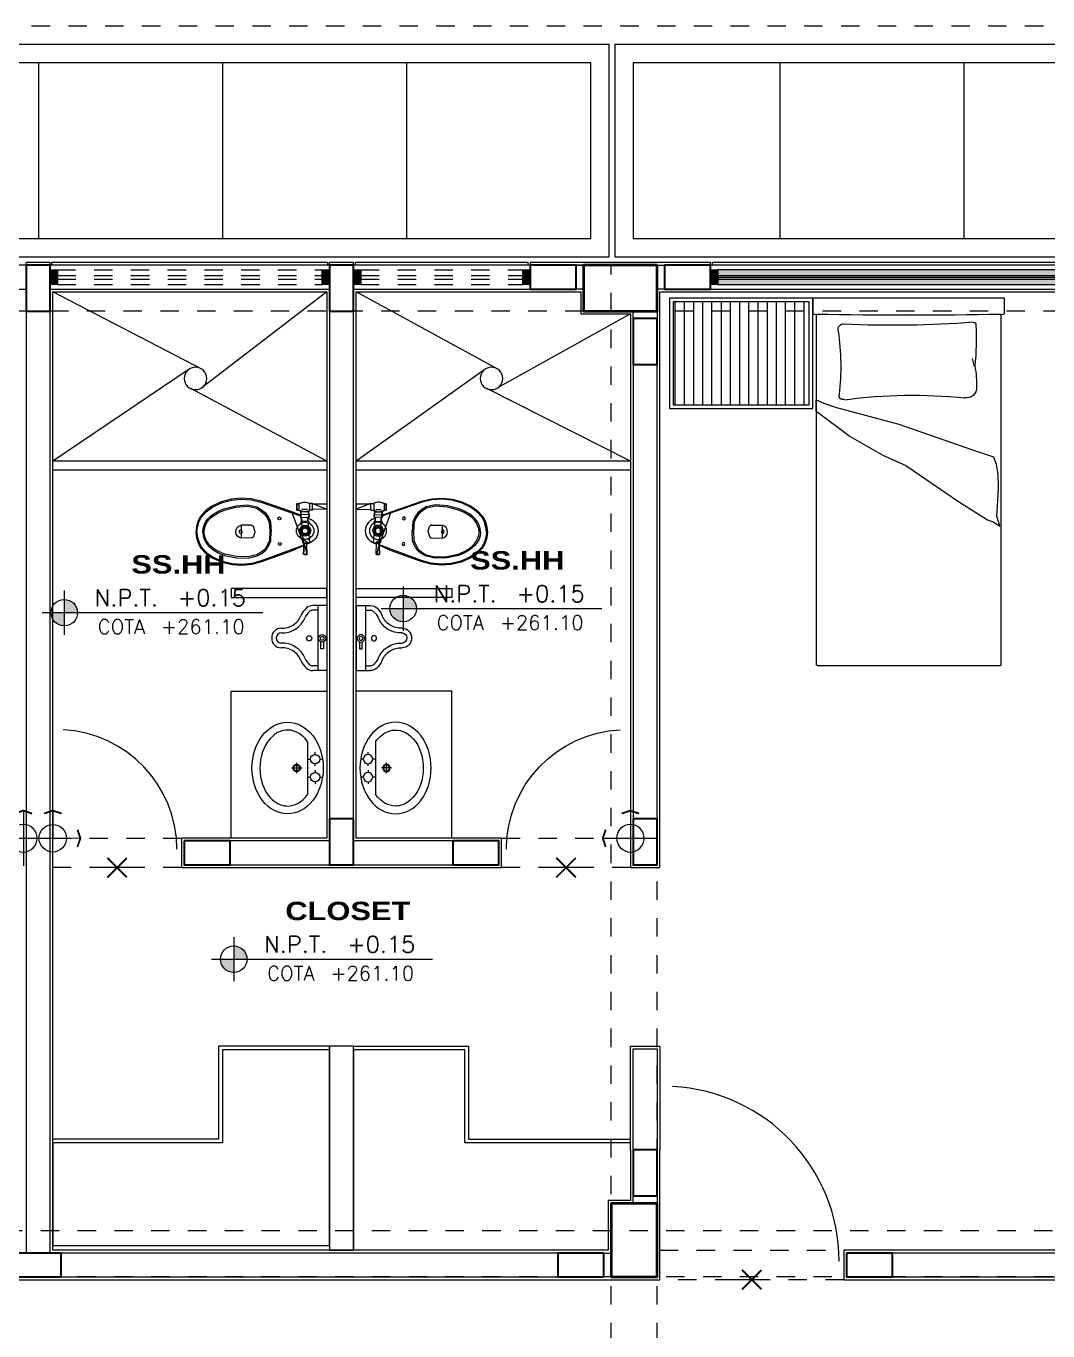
# Model space of a CAD drawing. Header units: metres. Extents: x 349703 to 349913, y 9282546 to 9282694.
# Drawn here: x 349771 to 349776.55, y 9282668.74 to 9282675.84 of the extents above; entities that cross this region are included whole.
import ezdxf
from ezdxf.enums import TextEntityAlignment as Align

# ---------------------------------------------------------------- set-up
doc = ezdxf.new("R2010")
doc.units = ezdxf.units.M
doc.header["$LTSCALE"] = 0.25
for name, pattern in [('01 nivel$0$HIDDEN2', [0.1875, 0.125, -0.0625]), ('B. SUM 2$0$HIDDEN', [0.375, 0.25, -0.125]), ('DASHED2', [0.762, 0.635, -0.127])]:
    doc.linetypes.add(name, pattern=pattern)
doc.layers.add('0_VANOS', color=30, linetype='Continuous', lineweight=9)
doc.layers.add('ARQ-FONDO', color=253, linetype='CONTINUOUS', lineweight=9)
doc.styles.add('MOYO2', font='arialbd.ttf', dxfattribs={"width": 1.2})
doc.styles.add('TM-DIM', font='romans.shx')

# ---------------------------------------------------------------- blocks, each defined once
blk = doc.blocks.new('COLUMNAS CENTRALES')
at = {"layer": 'ARQ-FONDO', "lineweight": 40}
for points in [[(-59547.0191, 35130.3325), (-59546.6191, 35130.3325), (-59546.6191, 35130.0825), (-59547.0191, 35130.0825)], [(-59547.0191, 35125.2325), (-59546.7691, 35125.2325), (-59546.7691, 35124.8325), (-59547.0191, 35124.8325)]]:
    blk.add_lwpolyline(points, close=True, dxfattribs=at)
blk = doc.blocks.new('CSMA 11')
at = {"layer": 'ARQ-FONDO', "linetype": 'Continuous', "lineweight": -2}
for p, q in [((3924.9068, 1594.3418), (3923.0005, 1594.3418)), ((3924.9068, 1594.3565), (3924.9013, 1593.8411)), ((3924.6253, 1594.1993), (3924.6673, 1594.1883)), ((3924.9013, 1593.8411), (3924.9068, 1593.3257)), ((3923.0005, 1593.3403), (3924.9068, 1593.3403)), ((3924.9762, 1593.2708), (3924.4169, 1593.2708)), ((3924.9122, 1593.3202), (3924.9122, 1593.3202)), ((3924.9762, 1593.2215), (3924.4169, 1593.2215)), ((3924.9762, 1593.1703), (3924.4169, 1593.1703)), ((3924.9762, 1593.121), (3924.4169, 1593.121)), ((3924.9762, 1593.0716), (3924.4169, 1593.0716)), ((3924.9762, 1593.0204), (3924.4169, 1593.0204)), ((3924.9762, 1592.9711), (3924.4169, 1592.9711)), ((3924.9762, 1592.9217), (3924.4169, 1592.9217)), ((3924.9762, 1592.8706), (3924.4169, 1592.8706)), ((3924.9762, 1592.8212), (3924.4169, 1592.8212)), ((3924.9762, 1592.77), (3924.4169, 1592.77)), ((3924.9762, 1592.7207), (3924.4169, 1592.7207)), ((3924.9762, 1592.6714), (3924.4169, 1592.6714)), ((3924.9762, 1592.6202), (3924.4169, 1592.6202)), ((3924.9762, 1592.5708), (3924.4169, 1592.5708))]:
    blk.add_line(p, q, dxfattribs=at)
for points in [[(3922.9968, 1594.3364), (3922.9968, 1593.8411), (3922.9968, 1593.3458)], [(3924.9122, 1594.362), (3924.9963, 1594.362), (3924.9963, 1593.8411), (3924.9963, 1593.3202), (3924.9122, 1593.3202)]]:
    blk.add_lwpolyline(points, dxfattribs=at)
for points in [[(3924.4425, 1593.3366), (3924.384, 1593.3366), (3924.2433, 1593.523), (3924.1428, 1593.7003), (3924.0861, 1593.8264), (3923.8906, 1594.1116), (3923.7901, 1594.2706), (3923.7773, 1594.3035), (3923.7572, 1594.3364), (3923.8102, 1594.3199), (3923.8942, 1594.3254), (3923.9673, 1594.3291), (3924.0386, 1594.3272), (3924.0916, 1594.3181), (3924.1318, 1594.3035), (3924.1702, 1594.1901), (3924.3091, 1593.7899), (3924.4005, 1593.4499), (3924.4224, 1593.3823)], [(3924.9963, 1593.3202), (3924.9963, 1592.5416), (3924.3968, 1592.5416), (3924.3968, 1593.3202)], [(3924.9762, 1593.3001), (3924.9762, 1592.5617), (3924.4169, 1592.5617), (3924.4169, 1593.3001)]]:
    blk.add_lwpolyline(points, close=True, dxfattribs=at)
for points in [[(3923.0014, 1594.3418), (3922.9989, 1594.3418), (3922.9968, 1594.3398), (3922.9968, 1594.3373)], [(3924.9079, 1594.3433), (3924.9015, 1594.0091), (3924.9015, 1593.6748), (3924.9079, 1593.3407)], [(3924.9132, 1594.362), (3924.9107, 1594.362), (3924.9086, 1594.3599), (3924.9086, 1594.3574)], [(3924.4663, 1594.1912), (3924.4554, 1594.1784), (3924.4511, 1594.1612), (3924.4547, 1594.1448)], [(3924.5102, 1594.2102), (3924.4934, 1594.211), (3924.4772, 1594.204), (3924.4663, 1594.1912)], [(3924.6255, 1594.2001), (3924.5874, 1594.2086), (3924.5483, 1594.2118), (3924.5093, 1594.2096)], [(3924.8485, 1594.2067), (3924.774, 1594.2102), (3924.6993, 1594.2083), (3924.6251, 1594.2011)], [(3924.8647, 1594.1916), (3924.8468, 1593.9582), (3924.8435, 1593.7238), (3924.8548, 1593.49)], [(3924.8609, 1594.2035), (3924.8578, 1594.2063), (3924.8534, 1594.2073), (3924.8493, 1594.2061)], [(3924.8645, 1594.1922), (3924.8654, 1594.1963), (3924.864, 1594.2006), (3924.8609, 1594.2035)], [(3924.4439, 1593.4938), (3924.4724, 1593.7099), (3924.4758, 1593.9286), (3924.4538, 1594.1455)], [(3924.4454, 1593.4925), (3924.4429, 1593.4845), (3924.445, 1593.4757), (3924.4508, 1593.4696)], [(3924.8462, 1593.4645), (3924.8538, 1593.4713), (3924.8571, 1593.4817), (3924.8549, 1593.4917)], [(3924.4508, 1593.4696), (3924.4567, 1593.4636), (3924.4654, 1593.4613), (3924.4735, 1593.4636)], [(3924.8168, 1593.458), (3924.7026, 1593.4746), (3924.5867, 1593.4763), (3924.4721, 1593.4632)], [(3924.8182, 1593.4587), (3924.8279, 1593.4555), (3924.8386, 1593.4577), (3924.8462, 1593.4645)], [(3922.9968, 1593.3467), (3922.9968, 1593.3442), (3922.9989, 1593.3421), (3923.0014, 1593.3421)], [(3924.9086, 1593.3265), (3924.9086, 1593.324), (3924.9107, 1593.322), (3924.9132, 1593.322)]]:
    blk.add_open_spline(points, degree=3, dxfattribs=at)
blk = doc.blocks.new('jkveirvierbwe')
at = {"layer": 'ARQ-FONDO', "linetype": 'Continuous', "lineweight": -2}
for p, q in [((349203.1924, 9283045.3895), (349203.1906, 9283045.4461)), ((349203.2619, 9283045.3913), (349203.2619, 9283045.4461)), ((349203.1924, 9283045.3858), (349203.1924, 9283045.3876)), ((349203.1924, 9283045.384), (349203.1924, 9283045.3858)), ((349203.1943, 9283045.3821), (349203.1924, 9283045.384)), ((349203.1961, 9283045.3821), (349203.1943, 9283045.3821)), ((349203.1961, 9283045.3803), (349203.1961, 9283045.3821)), ((349203.1979, 9283045.3785), (349203.1961, 9283045.3803)), ((349203.1997, 9283045.3785), (349203.1979, 9283045.3785)), ((349203.2235, 9283045.3712), (349203.1997, 9283045.3785)), ((349203.2253, 9283045.3712), (349203.2235, 9283045.3712)), ((349203.2272, 9283045.3693), (349203.2253, 9283045.3712)), ((349203.2253, 9283045.3712), (349203.2253, 9283045.3712)), ((349203.229, 9283045.3712), (349203.2272, 9283045.3693)), ((349203.2272, 9283045.3693), (349203.2272, 9283045.3693)), ((349203.2272, 9283045.3693), (349203.2272, 9283045.3693)), ((349203.2308, 9283045.3712), (349203.229, 9283045.3712)), ((349203.229, 9283045.3712), (349203.229, 9283045.3712)), ((349203.2308, 9283045.3712), (349203.2546, 9283045.3785)), ((349203.2564, 9283045.3803), (349203.2546, 9283045.3785)), ((349203.2582, 9283045.3821), (349203.2564, 9283045.3803)), ((349203.2564, 9283045.3803), (349203.2564, 9283045.3803)), ((349203.2601, 9283045.384), (349203.2582, 9283045.3821)), ((349203.2619, 9283045.3876), (349203.2601, 9283045.3858)), ((349203.2601, 9283045.3858), (349203.2601, 9283045.384)), ((349203.2619, 9283045.3913), (349203.2619, 9283045.3895)), ((349203.2619, 9283045.3895), (349203.2619, 9283045.3876)), ((349203.3807, 9283045.1317), (349203.3405, 9283045.1317)), ((349203.3405, 9283045.1208), (349203.3405, 9283045.1317)), ((349203.3807, 9283045.1317), (349203.3807, 9283045.1244)), ((349203.1047, 9283045.0879), (349203.1029, 9283045.0897)), ((349203.1687, 9283045.0824), (349203.165, 9283045.0842)), ((349203.1705, 9283045.0623), (349203.165, 9283045.0733)), ((349203.1778, 9283045.0532), (349203.1705, 9283045.0623)), ((349203.282, 9283045.1153), (349203.3039, 9283045.1153)), ((349203.282, 9283045.0842), (349203.3039, 9283045.0842)), ((349203.293, 9283045.0641), (349203.2856, 9283045.055)), ((349203.2966, 9283045.0751), (349203.293, 9283045.0641)), ((349203.3058, 9283045.0769), (349203.3039, 9283045.0842)), ((349203.3076, 9283045.0769), (349203.3058, 9283045.0769)), ((349203.3167, 9283045.0769), (349203.3076, 9283045.0769)), ((349203.3204, 9283045.0769), (349203.3167, 9283045.0769)), ((349203.3185, 9283045.119), (349203.335, 9283045.1208)), ((349203.3204, 9283045.0787), (349203.3204, 9283045.0769)), ((349203.3405, 9283045.1208), (349203.335, 9283045.1208)), ((349203.335, 9283045.0787), (349203.335, 9283045.1208)), ((349203.335, 9283045.1043), (349203.3368, 9283045.1098)), ((349203.335, 9283045.1007), (349203.335, 9283045.1043)), ((349203.335, 9283045.0952), (349203.335, 9283045.1007)), ((349203.3368, 9283045.0897), (349203.335, 9283045.0952)), ((349203.3423, 9283045.0787), (349203.335, 9283045.0787)), ((349203.3368, 9283045.1098), (349203.3387, 9283045.1153)), ((349203.3387, 9283045.0842), (349203.3368, 9283045.0897)), ((349203.3387, 9283045.1153), (349203.3405, 9283045.1208)), ((349203.3405, 9283045.0787), (349203.3387, 9283045.0842)), ((349203.3405, 9283045.1208), (349203.3405, 9283045.1226)), ((349203.3405, 9283045.1208), (349203.3405, 9283045.1208)), ((349203.3423, 9283045.0787), (349203.3405, 9283045.0787)), ((349203.3423, 9283045.0769), (349203.3423, 9283045.0787)), ((349203.3423, 9283045.0751), (349203.3423, 9283045.0787)), ((349203.3423, 9283045.0751), (349203.3423, 9283045.0769)), ((349203.3441, 9283045.0586), (349203.3441, 9283045.0751)), ((349203.3807, 9283045.0751), (349203.3789, 9283045.0751)), ((349203.3789, 9283045.0586), (349203.3789, 9283045.0751)), ((349203.3807, 9283045.1244), (349203.3843, 9283045.1153)), ((349203.3843, 9283045.0861), (349203.3807, 9283045.0769)), ((349203.3807, 9283045.0769), (349203.3807, 9283045.0751)), ((349203.3843, 9283045.1153), (349203.3862, 9283045.1062)), ((349203.3862, 9283045.0952), (349203.3843, 9283045.0861)), ((349203.3862, 9283045.1062), (349203.3862, 9283045.0952)), ((349203.187, 9283045.044), (349203.1778, 9283045.0532)), ((349203.1961, 9283045.0367), (349203.187, 9283045.044)), ((349203.2071, 9283045.0312), (349203.1961, 9283045.0367)), ((349203.2199, 9283045.0294), (349203.2071, 9283045.0312)), ((349203.2326, 9283045.0276), (349203.2199, 9283045.0294)), ((349203.2436, 9283045.0294), (349203.2326, 9283045.0276)), ((349203.2564, 9283045.0331), (349203.2436, 9283045.0294)), ((349203.2674, 9283045.0385), (349203.2564, 9283045.0331)), ((349203.2765, 9283045.0458), (349203.2674, 9283045.0385)), ((349203.2856, 9283045.055), (349203.2765, 9283045.0458))]:
    blk.add_line(p, q, dxfattribs=at)
for points in [[(349203.335, 9283045.1208), (349203.3185, 9283045.1226), (349203.3167, 9283045.1226), (349203.335, 9283045.1701), (349203.3917, 9283045.3364), (349203.4044, 9283045.3913), (349203.4081, 9283045.4461), (349203.4026, 9283045.5009), (349203.388, 9283045.5539), (349203.3642, 9283045.6051), (349203.3405, 9283045.6398), (349203.3076, 9283045.6691), (349203.2802, 9283045.6819), (349203.2527, 9283045.6892), (349203.2217, 9283045.6928), (349203.1924, 9283045.6892), (349203.165, 9283045.6801), (349203.1376, 9283045.6673), (349203.1065, 9283045.6362), (349203.0828, 9283045.5996), (349203.0608, 9283045.5503), (349203.0481, 9283045.4955), (349203.0444, 9283045.4406), (349203.0499, 9283045.3858), (349203.0645, 9283045.3328), (349203.1248, 9283045.1665), (349203.1522, 9283045.1043), (349203.1047, 9283045.1062), (349203.1029, 9283045.1043), (349203.1029, 9283045.0897), (349203.1047, 9283045.0879), (349203.1614, 9283045.0897), (349203.1614, 9283045.1043), (349203.1632, 9283045.1062), (349203.165, 9283045.1062)], [(349203.165, 9283045.6801), (349203.1376, 9283045.6673), (349203.1065, 9283045.6362), (349203.0828, 9283045.5996), (349203.0608, 9283045.5503), (349203.0481, 9283045.4955), (349203.0444, 9283045.4406), (349203.0499, 9283045.3858), (349203.0645, 9283045.3328), (349203.1248, 9283045.1665), (349203.1522, 9283045.1043), (349203.335, 9283045.1701), (349203.3917, 9283045.3364), (349203.4044, 9283045.3913), (349203.4081, 9283045.4461), (349203.4026, 9283045.5009), (349203.388, 9283045.5539), (349203.3642, 9283045.6051), (349203.3405, 9283045.6398), (349203.3076, 9283045.6691), (349203.2802, 9283045.6819), (349203.2527, 9283045.6892), (349203.2217, 9283045.6928), (349203.1924, 9283045.6892)], [(349203.2235, 9283045.6472), (349203.2418, 9283045.6453), (349203.2601, 9283045.6398), (349203.2765, 9283045.6325), (349203.2911, 9283045.6216), (349203.3039, 9283045.6088), (349203.3149, 9283045.5942), (349203.3313, 9283045.5667), (349203.3441, 9283045.5357), (349203.3588, 9283045.4754), (349203.3642, 9283045.4114), (349203.3533, 9283045.362), (349203.3405, 9283045.3401), (349203.324, 9283045.32), (349203.3021, 9283045.3054), (349203.2783, 9283045.2944), (349203.229, 9283045.2908), (349203.1778, 9283045.2926), (349203.1541, 9283045.3036), (349203.1321, 9283045.3163), (349203.1157, 9283045.3364), (349203.1011, 9283045.3602), (349203.0901, 9283045.4077), (349203.0919, 9283045.4717), (349203.1047, 9283045.5338), (349203.1175, 9283045.5631), (349203.1321, 9283045.5905), (349203.1431, 9283045.6069), (349203.1559, 9283045.6197), (349203.1705, 9283045.6307), (349203.187, 9283045.6398), (349203.2052, 9283045.6453)], [(349203.1906, 9283045.4461), (349203.1943, 9283045.4571), (349203.2034, 9283045.468), (349203.2125, 9283045.4735), (349203.2253, 9283045.4754), (349203.2381, 9283045.4735), (349203.2491, 9283045.468), (349203.2564, 9283045.4589), (349203.2619, 9283045.4461)], [(349203.2326, 9283045.4552), (349203.2363, 9283045.4498), (349203.2326, 9283045.4443), (349203.2253, 9283045.4406), (349203.2199, 9283045.4443), (349203.2162, 9283045.4479), (349203.218, 9283045.4534), (349203.2253, 9283045.4571)], [(349203.1541, 9283045.2414), (349203.1595, 9283045.2432), (349203.165, 9283045.2414), (349203.1668, 9283045.2359), (349203.165, 9283045.2304), (349203.1595, 9283045.2286), (349203.1541, 9283045.2304), (349203.1504, 9283045.2359)], [(349203.293, 9283045.2432), (349203.2984, 9283045.2469), (349203.3039, 9283045.2432), (349203.3076, 9283045.2378), (349203.3039, 9283045.2323), (349203.2984, 9283045.2304), (349203.293, 9283045.2323), (349203.2911, 9283045.2378)], [(349203.1888, 9283045.119), (349203.2016, 9283045.1354), (349203.2199, 9283045.1445), (349203.2418, 9283045.1445), (349203.2601, 9283045.1354), (349203.2729, 9283045.119), (349203.2783, 9283045.0989), (349203.2747, 9283045.0787), (349203.2619, 9283045.0623), (349203.2418, 9283045.0513), (349203.2217, 9283045.0513), (349203.2016, 9283045.0605), (349203.1888, 9283045.0769), (349203.1833, 9283045.097)], [(349203.377, 9283045.1317), (349203.377, 9283045.1427), (349203.3441, 9283045.1427), (349203.3441, 9283045.1317), (349203.3441, 9283045.1427), (349203.377, 9283045.1427)], [(349203.1029, 9283045.0897), (349203.1029, 9283045.1043), (349203.1047, 9283045.1062), (349203.1614, 9283045.1043)], [(349203.3039, 9283045.0842), (349203.3003, 9283045.0842), (349203.2966, 9283045.0751), (349203.2875, 9283045.0568), (349203.2729, 9283045.0422), (349203.2527, 9283045.0312), (349203.2326, 9283045.0276), (349203.2107, 9283045.0312), (349203.1906, 9283045.0404), (349203.176, 9283045.055), (349203.165, 9283045.0733), (349203.1577, 9283045.0897), (349203.165, 9283045.0733)], [(349203.1851, 9283045.1135), (349203.1687, 9283045.1116), (349203.165, 9283045.1098), (349203.165, 9283045.0842)], [(349203.2052, 9283045.1135), (349203.218, 9283045.1263), (349203.2345, 9283045.1281), (349203.2509, 9283045.1208), (349203.2601, 9283045.108), (349203.2601, 9283045.0897), (349203.2509, 9283045.0751), (349203.2363, 9283045.0678), (349203.2199, 9283045.0714), (349203.2052, 9283045.0824), (349203.2016, 9283045.097)], [(349203.2125, 9283045.1116), (349203.2235, 9283045.1208), (349203.2381, 9283045.1208), (349203.2491, 9283045.1116), (349203.2546, 9283045.0989), (349203.2491, 9283045.0842), (349203.2381, 9283045.0769), (349203.2235, 9283045.0769), (349203.2125, 9283045.0842), (349203.2071, 9283045.0989)], [(349203.2217, 9283045.0824), (349203.2125, 9283045.0989), (349203.2217, 9283045.1135), (349203.24, 9283045.1153), (349203.2491, 9283045.0989), (349203.24, 9283045.0824)], [(349203.2199, 9283045.1098), (349203.2308, 9283045.1153), (349203.2418, 9283045.1098), (349203.2473, 9283045.0989), (349203.2418, 9283045.0879), (349203.2308, 9283045.0824), (349203.2199, 9283045.0861), (349203.2144, 9283045.0989)], [(349203.3204, 9283045.0769), (349203.3185, 9283045.1226), (349203.3039, 9283045.1226), (349203.3058, 9283045.0769)], [(349203.335, 9283045.1208), (349203.3405, 9283045.1208)], [(349203.3496, 9283044.9801), (349203.3478, 9283045.0586), (349203.3441, 9283045.0586), (349203.3789, 9283045.0586)]]:
    blk.add_lwpolyline(points, close=True, dxfattribs=at)
for points in [[(349203.2235, 9283045.6874), (349203.1943, 9283045.6837), (349203.1668, 9283045.6746), (349203.1413, 9283045.6618), (349203.112, 9283045.6325), (349203.0883, 9283045.5978), (349203.0663, 9283045.5485), (349203.0535, 9283045.4955), (349203.0499, 9283045.4406), (349203.0554, 9283045.3858), (349203.07, 9283045.3346), (349203.1541, 9283045.1043)], [(349203.2235, 9283045.6545), (349203.2034, 9283045.6526), (349203.1851, 9283045.6472), (349203.1668, 9283045.638), (349203.1504, 9283045.6252), (349203.1376, 9283045.6106), (349203.1266, 9283045.5942), (349203.1102, 9283045.5667), (349203.0974, 9283045.5357), (349203.0846, 9283045.4717), (349203.0828, 9283045.4077), (349203.0956, 9283045.3566), (349203.1084, 9283045.3328), (349203.1266, 9283045.3109), (349203.1504, 9283045.2962), (349203.176, 9283045.2853), (349203.229, 9283045.2834)], [(349203.2217, 9283045.6874), (349203.2509, 9283045.6837), (349203.2783, 9283045.6764), (349203.3039, 9283045.6636), (349203.335, 9283045.6362), (349203.3588, 9283045.6015), (349203.3825, 9283045.5521), (349203.3971, 9283045.4991), (349203.4026, 9283045.4461), (349203.399, 9283045.3913), (349203.3862, 9283045.3383), (349203.3131, 9283045.1226)], [(349203.2235, 9283045.6545), (349203.2436, 9283045.6526), (349203.2619, 9283045.6472), (349203.2802, 9283045.6398), (349203.2966, 9283045.627), (349203.3094, 9283045.6143), (349203.3222, 9283045.5978), (349203.3387, 9283045.5686), (349203.3514, 9283045.5393), (349203.3661, 9283045.4754), (349203.3715, 9283045.4114), (349203.3606, 9283045.3602), (349203.346, 9283045.3364), (349203.3295, 9283045.3145), (349203.3058, 9283045.2981), (349203.2802, 9283045.2871), (349203.2272, 9283045.2834)], [(349203.3405, 9283045.1226), (349203.3405, 9283045.1317), (349203.3441, 9283045.1317)], [(349203.377, 9283045.1317), (349203.3807, 9283045.1317), (349203.3807, 9283045.1244), (349203.3825, 9283045.119), (349203.3843, 9283045.1116), (349203.3862, 9283045.1062), (349203.3862, 9283045.1007), (349203.3862, 9283045.0952), (349203.3843, 9283045.0879), (349203.3825, 9283045.0824), (349203.3807, 9283045.0769), (349203.3807, 9283045.0751), (349203.3423, 9283045.0751), (349203.3441, 9283045.0751)], [(349203.165, 9283045.0879), (349203.1632, 9283045.0879), (349203.1632, 9283045.0897), (349203.1614, 9283045.0897)], [(349203.1888, 9283045.119), (349203.1851, 9283045.119), (349203.1851, 9283045.1116)], [(349203.1851, 9283045.0842), (349203.1851, 9283045.0769), (349203.1888, 9283045.0769)], [(349203.2729, 9283045.0769), (349203.282, 9283045.0769), (349203.282, 9283045.1208), (349203.2729, 9283045.1208)], [(349203.335, 9283045.0806), (349203.3204, 9283045.0787), (349203.335, 9283045.0806), (349203.335, 9283045.0787), (349203.3405, 9283045.0787)], [(349203.3478, 9283045.0861), (349203.3478, 9283045.0897), (349203.346, 9283045.0934), (349203.346, 9283045.097), (349203.346, 9283045.1007), (349203.346, 9283045.1043), (349203.346, 9283045.108), (349203.3478, 9283045.1116), (349203.3478, 9283045.1153)], [(349203.377, 9283044.9801), (349203.3752, 9283045.0586), (349203.3789, 9283045.0586), (349203.3789, 9283045.0751)], [(349203.3752, 9283045.0586), (349203.377, 9283044.9801), (349203.3496, 9283044.9801), (349203.3478, 9283045.0586)]]:
    blk.add_lwpolyline(points, dxfattribs=at)
blk = doc.blocks.new('Urinario')
at = {"layer": 'ARQ-FONDO', "linetype": 'ByBlock', "lineweight": 0}
for p, q in [((0, 0.1766), (0.077, 0.1766)), ((0, -0.1766), (0, 0.1766)), ((0, -0.1766), (0, 0.1696)), ((0.05, -0.1766), (0.05, 0.1766)), ((0.05, 0.1516), (0.077, 0.1516)), ((0.0177, 0.0202), (0.0177, 0.0593)), ((0.0177, 0.0593), (0.0323, 0.0593)), ((0.0323, 0.0593), (0.0323, 0.0204)), ((0, -0.1766), (0.077, -0.1766)), ((0.05, -0.1516), (0.077, -0.1516)), ((0.05, -0.1516), (0.077, -0.1516))]:
    blk.add_line(p, q, dxfattribs=at)
for centre, radius in [((0.0253, 0.0016), 0.0201), ((0.0253, 0.0016), 0.0101), ((0.0963, 0.0016), 0.0139)]:
    blk.add_circle(centre, radius, dxfattribs=at)
for centre, radius, start, end in [((0.077, 0.1266), 0.05, 47.4473, 90), ((0.077, 0.1266), 0.025, 47.4473, 90), ((0.0219, 0.0666), 0.1064, 24.99149, 47.4473), ((0.0219, 0.0666), 0.1314, 24.67419, 47.4473), ((0.2423, 0.1616), 0.1337, 201.9718, 272.88971), ((0.2423, 0.1616), 0.1087, 201.66063, 237.46032), ((0.2423, 0.1616), 0.1087, 237.46032, 273.26002), ((0.2468, 0), 0.0281, 268.11222, 85.4457), ((0.2485, 0.0016), 0.0515, 44.12036, 90), ((0.2485, 0.0016), 0.0515, 358.24072, 44.12036), ((0.2485, -0.0016), 0.0515, 315.87964, 1.75928), ((0.2423, -0.1616), 0.1337, 87.11029, 158.0282), ((0.2423, -0.1616), 0.1087, 122.53968, 158.33937), ((0.2423, -0.1616), 0.1087, 86.73998, 122.53968), ((0.2485, -0.0016), 0.0515, 270, 315.87964), ((0.0219, -0.0666), 0.1064, 312.5527, 335.00851), ((0.0219, -0.0666), 0.1314, 312.5527, 335.32581), ((0.077, -0.1266), 0.025, 270, 312.5527), ((0.077, -0.1266), 0.05, 270, 312.5527)]:
    blk.add_arc(centre, radius, start, end, dxfattribs=at)
blk = doc.blocks.new('LAVATORIO OVALIN')
at = {"layer": 'ARQ-FONDO', "linetype": 'ByBlock', "lineweight": 0}
for p, q in [((-0.0873, -0.0513), (-0.1012, -0.0513)), ((-0.0573, -0.0213), (-0.0573, -0.0074)), ((-0.0573, -0.0953), (-0.0573, -0.0813)), ((-0.0134, -0.0513), (-0.0273, -0.0513)), ((0.014, -0.0513), (0.0279, -0.0513)), ((0.0579, -0.0213), (0.0579, -0.0074)), ((0.0579, -0.0953), (0.0579, -0.0813)), ((0.0879, -0.0513), (0.1018, -0.0513)), ((-0.1677, -0.1), (0.1683, -0.1)), ((-0.0004, -0.2017), (-0.0004, -0.1367)), ((0.0321, -0.1692), (-0.0329, -0.1692)), ((0.0321, -0.1692), (-0.0329, -0.1692))]:
    blk.add_line(p, q, dxfattribs=at)
for centre, radius in [((-0.0573, -0.0513), 0.03), ((0.0579, -0.0513), 0.03), ((-0.0004, -0.1692), 0.0234), ((-0.0004, -0.1692), 0.0197)]:
    blk.add_circle(centre, radius, dxfattribs=at)
blk.add_ellipse((0, -0.2275), major_axis=(0.2931, 0), ratio=0.776272, dxfattribs=at)
blk.add_open_spline([(-0.1677, -0.1), (-0.1836, -0.111), (-0.1974, -0.1234), (-0.2436, -0.1796), (-0.2518, -0.2284), (-0.2166, -0.3204), (-0.1693, -0.3648), (-0.0391, -0.4105), (0.0413, -0.4102), (0.1709, -0.3637), (0.2177, -0.3191), (0.2403, -0.258), (0.2431, -0.2427), (0.2431, -0.2275), (0.2431, -0.1822), (0.2176, -0.1348), (0.1683, -0.1)], degree=3, knots=[2.306856, 2.306856, 2.306856, 2.306856, 2.57267, 2.57267, 3.430227, 3.430227, 4.287783, 4.287783, 5.14534, 5.14534, 6.002897, 6.002897, 6.283185, 6.283185, 6.283185, 7.116264, 7.116264, 7.116264, 7.116264], dxfattribs=at)
blk = doc.blocks.new('*U932')
blk.add_arc((0.0224, 0.0482), 0.6526, 0.15786, 87.08143)
blk = doc.blocks.new('*U934')
blk.add_arc((0.0211, 0.0474), 0.9539, 0.15786, 87.08143)
blk = doc.blocks.new('CAMBIOPISO')
at = {"layer": 'ARQ-FONDO'}
blk.add_line((-0.1, 0), (0.1, 0), dxfattribs=at)
at = {"layer": 'ARQ-FONDO', "const_width": 0.01}
for points in [[(-0.053, -0.053), (0.053, 0.053)], [(-0.053, 0.053), (0.053, -0.053)]]:
    blk.add_lwpolyline(points, dxfattribs=at)
blk = doc.blocks.new('*U673')
at = {"linetype": 'Continuous', "lineweight": 0, "true_color": 0xbebebe}
for points in [[(3037.2524, 1360.5431), (3037.2124, 1360.5431), (3037.2124, 1360.4631), (3037.2524, 1360.4631)], [(3039.8849, 1360.5431), (3039.8449, 1360.5431), (3039.8449, 1360.4631), (3039.8849, 1360.4631)]]:
    blk.add_hatch(color=9, dxfattribs=at).paths.add_polyline_path(points)
at = {"true_color": 0xffffff}
h = blk.add_hatch(color=7, dxfattribs=at)
h.dxf.hatch_style = 1
h.paths.add_polyline_path([(3039.8449, 1360.4631), (3039.8449, 1360.5431), (3037.2524, 1360.5431), (3037.2524, 1360.4631)])
at = {"layer": '0_VANOS', "linetype": 'Continuous'}
for p, q in [((3037.2524, 1360.5131), (3039.8449, 1360.5131)), ((3037.2524, 1360.5031), (3039.8449, 1360.5031)), ((3037.2524, 1360.4931), (3039.8449, 1360.4931))]:
    blk.add_line(p, q, dxfattribs=at)
for points in [[(3037.2124, 1360.5431), (3037.2124, 1360.4631), (3037.2524, 1360.4631), (3037.2524, 1360.5431)], [(3037.2524, 1360.5431), (3039.8449, 1360.5431), (3039.8449, 1360.4631), (3037.2524, 1360.4631)], [(3039.8449, 1360.5431), (3039.8449, 1360.4631), (3039.8849, 1360.4631), (3039.8849, 1360.5431)]]:
    blk.add_lwpolyline(points, close=True, dxfattribs=at)
blk = doc.blocks.new('*U674')
at = {"linetype": 'Continuous', "true_color": 0xbebebe}
for points in [[(3032.1314, 1351.1888), (3032.1314, 1351.2688), (3032.1714, 1351.2688), (3032.1714, 1351.1888)], [(3033.0514, 1351.1888), (3033.0514, 1351.2688), (3033.0914, 1351.2688), (3033.0914, 1351.1888)]]:
    blk.add_hatch(color=9, dxfattribs=at).paths.add_polyline_path(points)
at = {"layer": '0_VANOS', "linetype": 'Continuous'}
for p, q in [((3032.1314, 1351.2688), (3032.1714, 1351.2688)), ((3032.1314, 1351.2688), (3032.1314, 1351.1888)), ((3032.1714, 1351.2688), (3032.1714, 1351.1888)), ((3033.0514, 1351.1888), (3033.0514, 1351.2688)), ((3033.0514, 1351.2688), (3033.0914, 1351.2688)), ((3033.0914, 1351.2688), (3033.0914, 1351.1888)), ((3032.1714, 1351.1888), (3032.1314, 1351.1888)), ((3033.0914, 1351.1888), (3033.0514, 1351.1888))]:
    blk.add_line(p, q, dxfattribs=at)
at = {"layer": '0_VANOS', "linetype": '01 nivel$0$HIDDEN2', "ltscale": 0.5}
for p, q in [((3032.1708, 1351.2688), (3033.0508, 1351.2688)), ((3032.1714, 1351.2388), (3033.0514, 1351.2388)), ((3032.1714, 1351.2188), (3033.0514, 1351.2188)), ((3032.1714, 1351.1888), (3033.0514, 1351.1888))]:
    blk.add_line(p, q, dxfattribs=at)
at = {"layer": '0_VANOS', "linetype": '01 nivel$0$HIDDEN2'}
blk.add_line((3033.0514, 1351.2688), (3033.0914, 1351.2688), dxfattribs=at)
blk = doc.blocks.new('*U675')
at = {"linetype": 'Continuous', "true_color": 0xbebebe}
for points in [[(3032.1314, 1351.1888), (3032.1314, 1351.2688), (3032.1714, 1351.2688), (3032.1714, 1351.1888)], [(3033.6114, 1351.1888), (3033.6114, 1351.2688), (3033.6514, 1351.2688), (3033.6514, 1351.1888)]]:
    blk.add_hatch(color=9, dxfattribs=at).paths.add_polyline_path(points)
at = {"layer": '0_VANOS', "linetype": 'Continuous'}
for p, q in [((3032.1314, 1351.2688), (3032.1714, 1351.2688)), ((3032.1314, 1351.2688), (3032.1314, 1351.1888)), ((3032.1714, 1351.2688), (3032.1714, 1351.1888)), ((3033.6114, 1351.1888), (3033.6114, 1351.2688)), ((3033.6114, 1351.2688), (3033.6514, 1351.2688)), ((3033.6514, 1351.2688), (3033.6514, 1351.1888)), ((3032.1714, 1351.1888), (3032.1314, 1351.1888)), ((3033.6514, 1351.1888), (3033.6114, 1351.1888))]:
    blk.add_line(p, q, dxfattribs=at)
at = {"layer": '0_VANOS', "linetype": '01 nivel$0$HIDDEN2', "ltscale": 0.5}
for p, q in [((3032.1708, 1351.2688), (3033.6108, 1351.2688)), ((3032.1714, 1351.2388), (3033.6114, 1351.2388)), ((3032.1714, 1351.2188), (3033.6114, 1351.2188)), ((3032.1714, 1351.1888), (3033.6114, 1351.1888))]:
    blk.add_line(p, q, dxfattribs=at)
at = {"layer": '0_VANOS', "linetype": '01 nivel$0$HIDDEN2'}
blk.add_line((3033.6114, 1351.2688), (3033.6514, 1351.2688), dxfattribs=at)
blk = doc.blocks.new('INICIO 1')
at = {"layer": 'ARQ-FONDO'}
for p, q in [((0, -0.15), (0, 0.15)), ((-0.15, 0), (0.15, 0))]:
    blk.add_line(p, q, dxfattribs=at)
at = {"layer": 'ARQ-FONDO', "const_width": 0.01}
for points in [[(-0.1342, -0.0474), (-0.15, 0), (-0.1342, 0.0474)], [(0.0474, -0.1342), (0, -0.15), (-0.0474, -0.1342)]]:
    blk.add_lwpolyline(points, dxfattribs=at)
at = {"layer": 'ARQ-FONDO'}
blk.add_circle((0, 0), 0.075, dxfattribs=at)
blk = doc.blocks.new('MODULOS DE 12 A 17 NUEVO')
at = {"layer": 'ARQ-FONDO'}
for p, q in [((350716.9528, 9282630.6354), (350718.4428, 9282630.6354)), ((350718.6028, 9282630.6354), (350720.0928, 9282630.6354)), ((350716.9528, 9282630.5854), (350718.4428, 9282630.5854)), ((350718.6028, 9282630.5854), (350720.0928, 9282630.5854))]:
    blk.add_line(p, q, dxfattribs=at)
for points in [[(350710.8978, 9282631.7003), (350716.5178, 9282631.7003), (350716.5178, 9282631.5703), (350710.8978, 9282631.5703)], [(350716.8078, 9282631.7003), (350716.7678, 9282631.7003), (350716.7678, 9282631.5703), (350716.8078, 9282631.5703)], [(350717.2478, 9282631.7003), (350717.2078, 9282631.7003), (350717.2078, 9282631.5703), (350717.2478, 9282631.5703)], [(350717.4978, 9282631.7003), (350718.4578, 9282631.7003), (350718.4578, 9282631.5703), (350717.4978, 9282631.5703)], [(350718.5878, 9282631.7003), (350720.1078, 9282631.7003), (350720.1078, 9282631.5703), (350718.5878, 9282631.5703)], [(350720.2378, 9282631.7003), (350721.7578, 9282631.7003), (350721.7578, 9282631.5703), (350720.2378, 9282631.5703)], [(350716.9378, 9282631.4103), (350716.9378, 9282631.4503), (350716.8078, 9282631.4503), (350716.8078, 9282631.4103)], [(350718.4578, 9282631.4503), (350718.5878, 9282631.4503), (350718.5878, 9282628.6903), (350718.4578, 9282628.6903)], [(350720.1078, 9282631.4503), (350720.2378, 9282631.4503), (350720.2378, 9282626.3303), (350720.1078, 9282626.3303)], [(350716.8078, 9282631.1603), (350716.9378, 9282631.1603), (350716.9378, 9282628.6903), (350716.8078, 9282628.6903)], [(350718.4428, 9282629.8934), (350718.4428, 9282629.9434), (350717.9229, 9282629.9435), (350717.9229, 9282629.8935)], [(350718.6028, 9282629.8934), (350718.6028, 9282629.9434), (350719.1228, 9282629.9435), (350719.1228, 9282629.8935)], [(350717.9178, 9282628.5703), (350718.4578, 9282628.5703), (350718.4578, 9282628.4403), (350717.9178, 9282628.4403)], [(350718.5878, 9282628.5703), (350719.1278, 9282628.5703), (350719.1278, 9282628.4403), (350718.5878, 9282628.4403)], [(350716.9378, 9282627.4403), (350716.8078, 9282627.4403), (350716.8078, 9282626.8903), (350716.9378, 9282626.8903)], [(350718.4578, 9282626.3453), (350718.4578, 9282627.4554), (350718.5878, 9282627.4554), (350718.5878, 9282626.3453)], [(350716.9378, 9282626.6003), (350716.9378, 9282626.6403), (350716.8078, 9282626.6403), (350716.8078, 9282626.6003)], [(350710.7478, 9282626.3303), (350715.5278, 9282626.3303), (350715.5278, 9282626.2003), (350710.7478, 9282626.2003)], [(350717.0978, 9282626.3303), (350717.0578, 9282626.3303), (350717.0578, 9282626.2003), (350717.0978, 9282626.2003)], [(350717.3478, 9282626.3303), (350720.0478, 9282626.3303), (350720.0478, 9282626.2003), (350717.3478, 9282626.2003)]]:
    blk.add_lwpolyline(points, close=True, dxfattribs=at)
for points in [[(350713.8553, 9282631.7153), (350716.5078, 9282631.7153), (350716.5078, 9282631.7003)], [(350716.5178, 9282631.5703), (350716.5178, 9282631.7153), (350716.7928, 9282631.7153), (350717.2228, 9282631.7153)], [(350717.2228, 9282631.7153), (350717.4978, 9282631.7153), (350717.4978, 9282631.5703)], [(350717.5078, 9282631.7003), (350717.5078, 9282631.7153), (350718.4478, 9282631.7153)], [(350718.4478, 9282631.7003), (350718.4478, 9282631.7153)], [(350718.4578, 9282631.7153), (350718.5728, 9282631.7153)], [(350718.4578, 9282631.7003), (350718.4578, 9282631.7153)], [(350718.5728, 9282631.7153), (350718.5878, 9282631.7153)], [(350718.5878, 9282631.7003), (350718.5878, 9282631.7153)], [(350718.5978, 9282631.7153), (350720.0978, 9282631.7153)], [(350718.5978, 9282631.7003), (350718.5978, 9282631.7153)], [(350720.0978, 9282631.7003), (350720.0978, 9282631.7153)], [(350720.1078, 9282631.7153), (350720.2228, 9282631.7153)], [(350720.1078, 9282631.7003), (350720.1078, 9282631.7153)], [(350720.2228, 9282631.7153), (350720.2378, 9282631.7153)], [(350720.2378, 9282631.7003), (350720.2378, 9282631.7153)], [(350716.5178, 9282631.5553), (350710.8978, 9282631.5553)], [(350716.7928, 9282631.5553), (350716.5178, 9282631.5553)], [(350716.7928, 9282631.4253), (350716.7928, 9282631.5553)], [(350717.5078, 9282631.5553), (350717.2228, 9282631.5553), (350717.2228, 9282631.4353), (350716.9528, 9282631.4353), (350716.9528, 9282631.1603)], [(350718.4428, 9282631.4503), (350718.4428, 9282631.4503), (350718.4428, 9282631.5553), (350717.5078, 9282631.5553)], [(350717.6732, 9282631.1355), (350718.4428, 9282631.5553)], [(350720.0928, 9282631.4503), (350720.0928, 9282631.4503), (350720.0928, 9282631.5553), (350718.6028, 9282631.5553), (350718.6028, 9282631.4503)], [(350718.6028, 9282631.5553), (350719.2802, 9282631.036)], [(350719.2825, 9282631.1355), (350720.0928, 9282631.5553)], [(350717.3478, 9282626.3453), (350720.0928, 9282626.3453), (350720.0928, 9282631.4503)], [(350718.4428, 9282628.6903), (350718.4428, 9282631.4503)], [(350718.5878, 9282631.4503), (350718.4578, 9282631.4503)], [(350718.4578, 9282631.4503), (350718.5878, 9282631.4503)], [(350718.6028, 9282631.4503), (350718.6028, 9282628.5853), (350719.1278, 9282628.5853)], [(350720.1078, 9282631.4503), (350720.2378, 9282631.4503)], [(350716.7928, 9282631.1603), (350716.7928, 9282631.4253)], [(350716.9528, 9282631.4353), (350717.6709, 9282631.036)], [(350716.7928, 9282628.6903), (350716.7928, 9282631.1603)], [(350716.8078, 9282631.1603), (350716.9378, 9282631.1603)], [(350716.9378, 9282631.1603), (350716.8078, 9282631.1603)], [(350716.9528, 9282631.1603), (350716.9528, 9282628.6903)], [(350717.7365, 9282631.1387), (350718.4428, 9282630.6354)], [(350719.3458, 9282631.1387), (350720.0928, 9282630.6354)], [(350716.9528, 9282630.6354), (350717.7335, 9282631.0297)], [(350718.6028, 9282630.6354), (350719.3427, 9282631.0297)], [(350717.9228, 9282628.5853), (350717.9228, 9282629.385), (350718.4428, 9282629.385)], [(350719.1228, 9282628.5853), (350719.1228, 9282629.385), (350718.6028, 9282629.385)], [(350716.9528, 9282628.6903), (350716.9528, 9282628.4253), (350716.7928, 9282628.4253), (350716.7928, 9282628.6903)], [(350716.9378, 9282628.6903), (350716.8078, 9282628.6903)], [(350717.9178, 9282628.5853), (350718.4428, 9282628.5853), (350718.4428, 9282628.6903)], [(350718.5878, 9282628.6903), (350718.4578, 9282628.6903)], [(350717.9178, 9282628.4253), (350717.6528, 9282628.4253), (350717.6528, 9282628.5853), (350717.9178, 9282628.5853)], [(350717.9178, 9282628.4403), (350717.9178, 9282628.5703)], [(350719.1278, 9282628.5853), (350719.1278, 9282628.5853), (350719.3928, 9282628.5853), (350719.3928, 9282628.4253), (350719.1278, 9282628.4253)], [(350719.1278, 9282628.5703), (350719.1278, 9282628.4403)], [(350718.5728, 9282628.4253), (350717.9178, 9282628.4253)], [(350719.1278, 9282628.4253), (350718.5728, 9282628.4253)], [(350716.9528, 9282626.8903), (350716.9528, 9282627.4553), (350716.7928, 9282627.4553), (350716.7928, 9282626.8903)], [(350716.9528, 9282626.93), (350717.8522, 9282626.93), (350717.8522, 9282627.4354), (350718.4578, 9282627.4355), (350718.4578, 9282626.3502)], [(350718.5878, 9282627.4354), (350719.1706, 9282627.4354), (350719.17, 9282626.93), (350720.0928, 9282626.9292), (350720.0928, 9282626.3702), (350718.5878, 9282626.3702), (350718.5878, 9282627.4554), (350719.1916, 9282627.4554), (350719.1916, 9282626.95), (350720.0928, 9282626.95)], [(350716.7928, 9282626.6153), (350716.7928, 9282626.8903)], [(350716.8078, 9282626.8903), (350716.9378, 9282626.8903)], [(350716.9528, 9282626.8903), (350716.9528, 9282626.6153), (350717.0728, 9282626.6153), (350717.0728, 9282626.3453), (350717.3478, 9282626.3453)], [(350717.0828, 9282626.1853), (350716.7928, 9282626.1853), (350716.7928, 9282626.6153)], [(350715.5278, 9282626.1853), (350710.7478, 9282626.1853), (350710.7478, 9282626.3453), (350715.5278, 9282626.3453)], [(350715.5278, 9282626.3453), (350715.7928, 9282626.3453), (350715.7928, 9282626.1853), (350715.5278, 9282626.1853)], [(350715.5278, 9282626.3303), (350715.5278, 9282626.2003)], [(350717.3478, 9282626.2003), (350717.3478, 9282626.3303)], [(350717.3478, 9282626.3303), (350717.3478, 9282626.2003)], [(350717.3478, 9282626.1853), (350717.0828, 9282626.1853)], [(350720.2828, 9282626.1853), (350717.3478, 9282626.1853)]]:
    blk.add_lwpolyline(points, dxfattribs=at)
at = {"layer": 'ARQ-FONDO', "lineweight": 30, "flags": 128}
for points in [[(350716.5178, 9282631.5703), (350716.5178, 9282631.7003), (350716.7678, 9282631.7003), (350716.7678, 9282631.5703), (350716.5178, 9282631.5703)], [(350717.2478, 9282631.5703), (350717.2478, 9282631.7003), (350717.4978, 9282631.7003), (350717.4978, 9282631.5703), (350717.2478, 9282631.5703)], [(350718.4578, 9282631.7003), (350718.5878, 9282631.7003), (350718.5878, 9282631.4503), (350718.4578, 9282631.4503), (350718.4578, 9282631.7003)], [(350720.1078, 9282631.7003), (350720.2378, 9282631.7003), (350720.2378, 9282631.4503), (350720.1078, 9282631.4503), (350720.1078, 9282631.7003)], [(350716.8078, 9282631.4103), (350716.9378, 9282631.4103), (350716.9378, 9282631.1603), (350716.8078, 9282631.1603), (350716.8078, 9282631.4103)], [(350716.8078, 9282628.6903), (350716.9378, 9282628.6903), (350716.9378, 9282628.4403), (350716.8078, 9282628.4403), (350716.8078, 9282628.6903)], [(350718.4578, 9282628.6903), (350718.5878, 9282628.6903), (350718.5878, 9282628.4403), (350718.4578, 9282628.4403), (350718.4578, 9282628.6903)], [(350717.9178, 9282628.5703), (350717.9178, 9282628.4403), (350717.6678, 9282628.4403), (350717.6678, 9282628.5703), (350717.9178, 9282628.5703)], [(350719.3778, 9282628.5703), (350719.3778, 9282628.4403), (350719.1278, 9282628.4403), (350719.1278, 9282628.5703), (350719.3778, 9282628.5703)], [(350716.8078, 9282626.8903), (350716.9378, 9282626.8903), (350716.9378, 9282626.6403), (350716.8078, 9282626.6403), (350716.8078, 9282626.8903)], [(350715.7778, 9282626.3303), (350715.7778, 9282626.2003), (350715.5278, 9282626.2003), (350715.5278, 9282626.3303), (350715.7778, 9282626.3303)], [(350717.0978, 9282626.2003), (350717.0978, 9282626.3303), (350717.3478, 9282626.3303), (350717.3478, 9282626.2003), (350717.0978, 9282626.2003)], [(350720.0478, 9282626.2003), (350720.0478, 9282626.3303), (350720.2978, 9282626.3303), (350720.2978, 9282626.2003), (350720.0478, 9282626.2003)]]:
    blk.add_lwpolyline(points, dxfattribs=at)
at = {"layer": 'ARQ-FONDO', "linetype": 'DASHED2', "ltscale": 0.3}
for points in [[(350717.6528, 9282628.5853), (350716.9528, 9282628.5853), (350716.9522, 9282628.4253), (350717.6528, 9282628.4253)], [(350720.0928, 9282628.5853), (350719.3928, 9282628.5853), (350719.3928, 9282628.4253), (350720.0928, 9282628.4253)], [(350716.7928, 9282626.3453), (350715.7929, 9282626.3453), (350715.7928, 9282626.1853), (350716.7928, 9282626.1853)]]:
    blk.add_lwpolyline(points, close=True, dxfattribs=at)
at = {"layer": 'ARQ-FONDO', "linetype": 'Continuous', "lineweight": -2}
blk.add_lwpolyline([(350718.4578, 9282627.4554), (350717.8322, 9282627.4554), (350717.8322, 9282626.95), (350716.9528, 9282626.95)], dxfattribs=at)
at = {"layer": 'ARQ-FONDO'}
for centre in [(350717.7075, 9282631.0849), (350719.3167, 9282631.0849)]:
    blk.add_circle(centre, 0.0611, dxfattribs=at)
for name, p in [('COLUMNAS CENTRALES', (410263.827, 9247501.3678)), ('*U932', (350716.9522, 9282628.4753)), ('CAMBIOPISO', (350717.3028, 9282628.4253)), ('CAMBIOPISO', (350719.7432, 9282628.4253)), ('CAMBIOPISO', (350716.2928, 9282626.1853))]:
    blk.add_blockref(name, p, dxfattribs=at)
at = {"layer": 'ARQ-FONDO', "lineweight": 0, "rotation": 180.000079299102}
blk.add_blockref('*U673', (353753.7284, 9283992.1426), dxfattribs=at)
at = {"layer": 'ARQ-FONDO', "xscale": -1}
for name, p in [('*U674', (353750.5893, 9281280.4065)), ('*U675', (353752.2393, 9281280.4065)), ('*U932', (350720.0928, 9282628.4753)), ('*U934', (350716.7928, 9282626.2353))]:
    blk.add_blockref(name, p, dxfattribs=at)
at = {"layer": 'ARQ-FONDO'}
for name, p, rotation in [('CSMA 11', (352309.2813, 9278706.5253), 90.00000000000003), ('jkveirvierbwe', (9633763.4229, 8933427.0254), 90), ('Urinario', (350718.4428, 9282629.6736), 179.9960903201841)]:
    blk.add_blockref(name, p, dxfattribs=dict(at, rotation=rotation))
at = {"layer": 'ARQ-FONDO', "xscale": -1}
for name, p, rotation in [('jkveirvierbwe', (-8932326.3772, 8933427.0254), 270), ('Urinario', (350718.6028, 9282629.6736), 180.0039096798158), ('INICIO 1', (350720.0928, 9282628.5853), 180.2990686836464)]:
    blk.add_blockref(name, p, dxfattribs=dict(at, rotation=rotation))
at = {"layer": 'ARQ-FONDO', "extrusion": (-2.4e-15, -1.67142e-11, -1), "xscale": -0.8505000000000874, "yscale": 0.8505000000000874, "zscale": -0.8505000000000874, "rotation": 90.00381696064603}
blk.add_blockref('LAVATORIO OVALIN', (-350718.4228, 9282628.9668, -0.0002), dxfattribs=at)
at = {"layer": 'ARQ-FONDO', "extrusion": (2.4e-15, -1.67142e-11, -1), "xscale": 0.8505000000000874, "yscale": 0.8505000000000874, "zscale": -0.8505000000000874, "rotation": 269.996183039354}
blk.add_blockref('LAVATORIO OVALIN', (-350718.6228, 9282628.9668, -0.0002), dxfattribs=at)
at = {"layer": 'ARQ-FONDO', "xscale": 0.9999863742899391, "yscale": 0.9999863742899391, "zscale": 0.9999863742899391, "rotation": 180.0000001653733}
for p in [(350716.9528, 9282628.5853), (350720.2528, 9282628.5853)]:
    blk.add_blockref('INICIO 1', p, dxfattribs=at)
blk = doc.blocks.new('VERDAD88')
at = {"layer": 'ARQ-FONDO'}
for points in [[(350747.6878, 9282653.5361), (350751.6878, 9282653.5361), (350751.6878, 9282652.3811), (350747.6878, 9282652.3811), (350747.6878, 9282653.5361)], [(350751.7178, 9282653.5361), (350755.7178, 9282653.5361), (350755.7178, 9282652.3811), (350751.7178, 9282652.3811), (350751.7178, 9282653.5361)]]:
    blk.add_lwpolyline(points, dxfattribs=at)
at = {"layer": 'ARQ-FONDO', "flags": 128}
for points in [[(350747.7878, 9282653.4361), (350751.5878, 9282653.4361), (350751.5878, 9282652.4811), (350747.7878, 9282652.4811)], [(350751.8178, 9282653.4361), (350755.6178, 9282653.4361), (350755.6178, 9282652.4811), (350751.8178, 9282652.4811)]]:
    blk.add_lwpolyline(points, close=True, dxfattribs=at)
for points in [[(350749.7878, 9282652.4811), (350749.7878, 9282653.4361)], [(350750.7878, 9282652.4811), (350750.7878, 9282653.4361)], [(350752.8178, 9282652.4811), (350752.8178, 9282653.4361)], [(350753.8178, 9282652.4811), (350753.8178, 9282653.4361)], [(350754.8178, 9282652.4811), (350754.8178, 9282653.4361)]]:
    blk.add_lwpolyline(points, dxfattribs=at)
blk = doc.blocks.new('VIGAS')
at = {"layer": 'ARQ-FONDO', "linetype": 'B. SUM 2$0$HIDDEN', "flags": 128}
for points in [[(350745.1945, 9282650.6146), (350769.7445, 9282650.6146)], [(350751.7945, 9282639.3646), (350751.7945, 9282650.6146)], [(350752.0445, 9282639.3646), (350752.0445, 9282650.6146)], [(350745.1945, 9282650.3646), (350769.7445, 9282650.3646)], [(350745.4445, 9282645.3646), (350769.7445, 9282645.3646)], [(350745.4445, 9282645.1146), (350769.7445, 9282645.1146)]]:
    blk.add_lwpolyline(points, dxfattribs=at)
blk = doc.blocks.new('*U591')
h = blk.add_hatch(color=251)
h.paths.add_polyline_path([(0.75, -0.1724), (0.75, -0.2324), (0.81, -0.2324, 0.414214)])
h.paths.add_polyline_path([(0.75, -0.2324), (0.69, -0.2324, 0.414214), (0.75, -0.2924)])
at = {"color": 2}
for p, q in [((0.75, -0.1324), (0.75, -0.3324)), ((0.65, -0.2324), (1.65, -0.2324))]:
    blk.add_line(p, q, dxfattribs=at)
blk.add_circle((0.75, -0.2324), 0.06, dxfattribs=at)
at = {"color": 2, "style": 'TM-DIM'}
blk.add_text('COTA', height=0.065, rotation=360, dxfattribs=at).set_placement((1.0088, -0.3282), align=Align.CENTER)
for tag, p, height in [('NIV_P', (0.8881, -0.2024), 0.075), ('VALOR_P', (1.2641, -0.2024), 0.075), ('COTA_P', (1.1884, -0.3282), 0.065)]:
    blk.add_attdef(tag, p, '', height=height, rotation=360, dxfattribs=at)
blk = doc.blocks.new('NOMBRES 12 A 17 AÑOS NUEVO')
at = {"layer": 'ARQ-FONDO', "xscale": 1.199999999999999, "yscale": 1.199999999999999, "zscale": 1.199999999999999}
for p in [(349772.1488, 9282672.9501, 0), (349770.3069, 9282672.9282, 0), (349771.2279, 9282671.044)]:
    blk.add_blockref('*U591', p, dxfattribs=at).add_auto_attribs({'NIV_P': 'N.P.T.', 'COTA_P': '+261.10', 'VALOR_P': '+0.15'})
at = {"layer": 'ARQ-FONDO', "lineweight": -2, "char_height": 0.1, "width": 2.666695, "attachment_point": 8, "style": 'MOYO2'}
for s, insert in [('SS.HH', (349771.8273, 9282672.8604, 0)), ('SS.HH', (349773.6691, 9282672.8823, 0)), ('CLOSET', (349772.7483, 9282670.9762))]:
    blk.add_mtext(s, dxfattribs=dict(at, insert=insert))

msp = doc.modelspace()

# ---------------------------------------------------------------- linework, layer by layer
at = {"layer": 'ARQ-FONDO', "linetype": 'B. SUM 2$0$HIDDEN'}
msp.add_lwpolyline([(349782.3292, 9282675.8381), (349755.1792, 9282675.8381), (349755.1792, 9282661.9881), (349782.3292, 9282661.9881)], close=True, dxfattribs=at)

# ---------------------------------------------------------------- block references
at = {"layer": 'ARQ-FONDO', "xscale": -1}
for name, p in [('VERDAD88', (700525.887, 22.202)), ('MODULOS DE 12 A 17 NUEVO', (700491.237, 42.8378)), ('VIGAS', (700526.2237, 23.9234))]:
    msp.add_blockref(name, p, dxfattribs=at)
at = {"layer": 'ARQ-FONDO'}
msp.add_blockref('NOMBRES 12 A 17 AÑOS NUEVO', (0, 0), dxfattribs=at)

doc.saveas('drawing.dxf')
